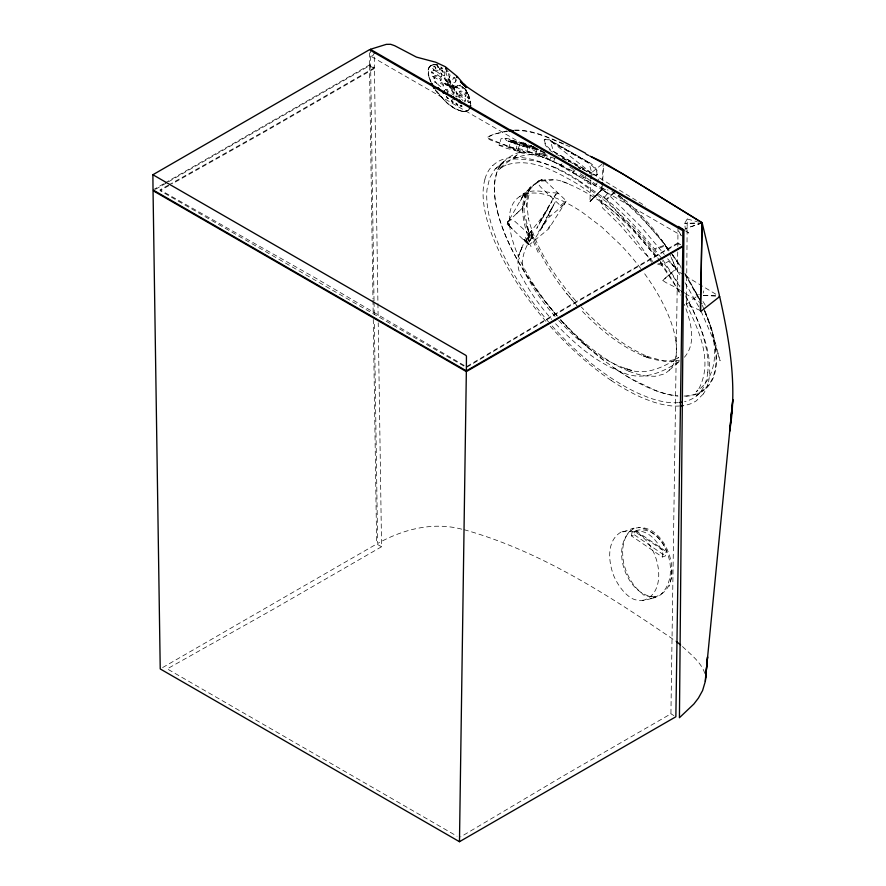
<?xml version="1.0" encoding="UTF-8"?>
<svg xmlns="http://www.w3.org/2000/svg" width="886" height="886" viewBox="0 0 886 886"><rect width="100%" height="100%" fill="white"/><g stroke="black" fill="none" stroke-linecap="round" stroke-linejoin="round"><path stroke-width="0.66" stroke-dasharray="4.43 3.32" d="M449.435 77.791L448.139 72.962L446.256 71.323L445.924 72.619L447.231 76.517L449.102 78.156L450.099 75.354L448.77 71.788M168.44 185.119L160.001 189.859L314.585 277.484L466.368 366.749L569.665 305.426L677.879 242.952L677.967 228.621M680.492 290.73C675.863 286.51 666.416 283.797 662.739 280.297L675.575 269.167L675.464 268.059M677.735 251.956L670.923 713.817L562.721 776.28L460.642 836.893M677.812 246.441L677.856 243.683L681.799 246.042M700.317 310.51L686.473 304.396L687.237 218.986L697.238 221.721M527.635 192.528L531.146 186.448L529.485 188.496L531.921 185.639C517.28 199.173 523.017 221.998 528.665 238.434L528.444 237.636L528.333 240.981L528.92 235.432L531.079 230.925L529.872 232.796L543.085 215.94L555.046 195.363L554.06 196.925L557.239 193.447L555.168 194.532L559.476 192.938C546.164 193.602 530.847 186.06 519.462 196.714A115.224 47.479 48.7 0 0 510.735 209.118A115.313 47.512 48.7 0 0 510.07 228.909M470.61 105.689L469.746 98.224M527.746 146.755C528.754 159.89 514.655 149.357 509.04 147.076L510.868 140.885A3.699 0.786 14.4 0 1 513.969 140.796L527.746 146.755A3.699 0.786 14.4 0 1 524.645 146.843L510.868 140.885M595.514 185.573C583.575 176.181 578.979 181.397 595.514 185.573L597.219 182.771M671.732 569.776L671.178 578.569L669.152 586.266M590.84 179.692L589.91 201.665L602.546 188.807L607.718 190.257M601.66 186.392L601.561 188.142L608.062 190.069M602.336 184.731L602.092 188.585L605.935 192.517M602.668 180.246L603.654 166.69M603.421 162.337L602.137 179.958M513.171 142.491L514.179 141.129L515.73 141.262L517.092 142.934L515.486 144.374L513.171 142.491L513.57 143.034M526.362 144.728L524.877 146.079L523.427 145.548L522.762 143.842L525.099 143.178L526.262 145.226L525.93 144.551M522.818 144.839L523.659 143.045L522.984 143.621M536.395 148.272L534.911 149.18L533.35 148.615L532.63 146.777L533.593 145.935M523.593 194.632L525.841 197.788L523.571 194.898L524.047 195.917L523.582 194.466L525.354 192.561L522.74 196.105L524.8 192.893L537.857 181.508L543.162 178.784L566.287 200.856L563.717 205.076M536.562 148.748C537.016 161.54 523.87 150.819 518.299 148.649L520.414 142.48A3.699 0.587 16.9 0 1 523.715 142.845L536.562 148.748A3.699 0.587 16.9 0 1 533.261 148.383L520.414 142.48M516.095 144.163L517.092 142.934M525.442 145.88L525.841 144.54M631.474 535.93L632.006 532.253C647.123 524.102 662.374 537.769 666.903 552L665.873 552.299L634.996 531.19L634.454 534.856L631.474 535.93L662.363 557.028L665.342 555.965L665.873 552.299M662.363 557.028L662.894 553.362C658.32 541.191 646.503 526.926 632.006 532.253M434.328 75.886L435.447 77.924L440.442 80.803C444.329 77.99 435.104 74.114 434.882 75.786L439.877 78.677L440.995 80.715M459.147 91.468L460.277 93.506L465.272 96.386C469.148 93.573 459.923 89.696 459.701 91.38L464.696 94.259L465.815 96.297M544.691 139.501C543.971 144.196 548.556 147.829 551.712 150.587L594.063 174.719L596.311 175.151L597.629 174.387L597.64 172.061L596.4 169.392A9.214 3.699 47.6 0 0 590.619 163.301L548.268 139.157L546.009 138.725L544.347 139.778M448.327 91.745L447.319 89.309L445.193 89.719M456.644 79.64L455.227 82.287L453.931 82.487L452.425 80.438L453.466 77.857M516.715 143.909L516.527 142.735M566.065 160.809L565.899 159.812M596.898 175.096C597.873 170.477 593.243 166.834 590.22 164.076L547.847 139.855A9.214 3.699 47.6 0 0 543.938 140.42L545.61 145.658L550.793 150.997L593.166 175.229L595.492 175.76L597.629 174.387M507.191 224.147L512.728 229.275L507.191 224.147L507.6 222.364L508.941 225.044L507.578 222.663L509.184 224.468L507.589 223.017L508.132 224.003L509.206 223.383L508.132 224.003L507.612 223.305M590.054 201.499L602.159 188.674M528.953 194.909L526.218 208M523.526 194.477L524.025 193.901L523.238 195.064L524.8 192.893L507.423 222.962L509.849 219.196L507.423 222.264L507.656 223.66M566.154 201.166L548.7 228.865L530.182 244.06L528.333 244.602L525.221 236.939L528.488 244.525L523.958 238.965L528.632 244.447L523.615 239.453L528.92 244.303M437.883 83.738L437.75 84.292C445.647 92.144 444.894 78.843 438.193 83.539M443.155 86.296L443.033 85.078L441.56 83.816L438.504 83.417M457.298 85.687L456.855 86.429C457.342 89.375 463.91 89.929 462.625 86.219M462.259 88.445L462.138 87.227L460.665 85.964L457.608 85.565M515.63 150.332L517.49 143.997C513.581 139.578 506.781 137.408 501.033 138.737L499.195 145.359L506.991 148.471L515.63 150.332L507.512 146.843L498.873 144.983M545.2 154.685C543.34 162.404 532.962 152.492 528.3 151.595L530.094 146.146L531.611 145.481M455.703 81.634L455.681 79.009L453.798 77.702M555.024 158.483L553.473 161.529L539.231 155.77L540.781 150.077M529.186 189.826L527.735 193.702L528.023 192.76L526.638 201.919L528.41 218.576L528.211 217.757C536.263 249.73 555.522 277.639 576.897 302.215M549.73 160.067L563.906 166.169L549.73 160.067L551.003 157.021M703.185 293.089L703.783 290.885M437.064 65.553L438.958 67.668L437.828 67.436L437.197 66.694L438.958 67.668L437.086 65.542M520.392 201.078L523.172 195.252L521.71 198.22M499.682 165.671L497.323 170.433L494.621 181.951A152.049 63.991 49.1 0 0 497.423 211.455A152.06 63.98 49.1 0 0 510.635 246.972A152.06 63.969 49.1 0 0 533.095 285.093L539.928 294.628A151.606 63.781 49.1 0 0 557.228 316.103M546.939 210.392L551.912 201.155L541.9 217.912L536.761 228.389L546.939 210.392L540.748 221.112M614.674 192.495L606.6 199.782C624.995 213.592 639.681 231.335 654.4 248.811L664.832 245.178L666.316 246.463L668.996 252.421M575.557 168.783L574.062 171.718L566.486 168.506L560.971 165.638L562.466 162.703M549.641 212.219L552.886 206.228L541.335 228.555L555.201 202.074L549.641 212.219L551.889 208.099M537.326 182.051L538.799 180.822L537.038 182.571L540.704 187.134L560.96 206.139L562.82 205.585L548.855 217.402L533.97 240.084L534.203 238.788L514.345 220.869L511.067 219.606L507.423 222.264M541.512 227.403L544.901 221.367M586.299 175.218C584.151 181.719 576.398 174.21 572.533 172.515L573.619 170.599M687.237 218.986L684.668 223.372L685.288 228.643L688.832 233.073L685.144 230.659M441.516 77.016C442.779 73.782 438.625 69.795 435.458 70.06C436.898 79.02 448.582 78.732 434.738 70.315M584.284 180.212L585.989 177.421M444.539 75.952C445.968 73.017 442.701 67.713 439.334 68.532C441.605 79.076 448.969 76.65 439.334 68.532M538.212 232.287L546.319 219.994M550.405 225.376L548.08 228.322M509.04 147.076L514.212 147.552L526.362 153.056M506.714 130.951L495.651 133.753L486.735 137.563L518.354 150.786L519.916 152.193L512.108 159.059L502.938 163.279L495.086 169.082L489.725 177.82L487.034 189.283A151.44 63.714 49.1 0 0 502.993 254.027A151.44 63.703 49.1 0 0 525.365 291.992A151.44 63.714 49.1 0 0 546.85 319.924A149.656 62.961 49.1 0 0 548.578 321.917M572.533 172.515L579.2 174.863L584.671 178.086M519.916 152.193C506.26 156.191 495.23 167.698 494.831 182.405A151.517 63.748 49.1 0 0 497.567 211.776M546.108 217.812L546.928 216.849M523.36 195.74L522.419 196.725M703.351 393.949L696.163 400.993L691.601 403.396A156.556 64.534 48.7 0 1 683.04 405.633M684.413 357.246C697.326 342.406 690.36 320.577 684.324 304.23M548.999 216.239L549.973 215.232M507.523 222.22L523.205 207.302L525.487 196.382L527.425 191.83L530.902 187.09L538.466 181.076M602.69 188.84L590.021 201.31L602.69 188.84L640.977 226.583L664.323 254.415M514.578 141.173L513.215 141.97L513.326 142.568L514.533 142.059M591.759 173.302L550.439 140.697L588.891 162.636L591.881 173.191L553.307 151.351L550.439 140.697M588.891 162.636L550.317 140.808M502.894 162.216L500.081 164.763L503.757 161.562L495.086 169.082M547.116 155.061L533.217 152.735L520.248 152.137L512.44 159.004C526.971 158.915 541.567 161.285 554.802 167.454M436.554 83.373L434.738 81.202L434.793 82.32L435.436 83.062L434.738 81.202L436.576 83.35M455.603 96.231L458.051 96.142L460.255 98.656M613.943 192.506L606.079 199.35L580.02 181.287M445.503 77.99L444.174 78.278L453.156 93.041L454.042 93.13L452.369 88.81L447.031 80.183L445.503 77.99L444.174 78.278M447.74 79.197L449.069 78.909L451.317 82.309L457.519 94.104L456.567 94.06L447.74 79.197L449.069 78.909M444.728 83.35L456.633 86.518L456.877 88.157L445.381 84.635L444.728 83.35L456.212 86.883L456.877 88.157M453.156 93.041L454.452 92.775M456.567 94.06L457.929 93.75M445.381 84.635L457.298 87.803M696.163 396.142L704.082 389.397M669.196 370.259L679.296 361.588M560.517 205.53L566.287 200.856M662.639 280.541L675.774 269.643M502.196 167.011L498.375 170.123C512.529 153.976 535.698 150.698 555.013 158.638M601.838 164.342L591.294 172.903L636.79 200.723M533.915 146.245L532.63 146.777L532.741 147.375L533.948 146.866M686.473 304.396L699.298 294.362M659.627 595.591C681.866 577.074 667.479 530.659 638.651 527.524M633.7 528.654C608.549 544.757 626.158 596.333 654.876 596.865M467.985 110.296L465.117 111.304A27.843 11.607 48.8 0 1 458.45 109.986A30.235 12.703 49.1 0 1 447.618 103.219M620.876 532.165C606.157 541.069 608.416 562.156 613.854 576.033C617.453 584.051 622.415 591.549 629.503 596.898C637.588 602.989 647.422 599.855 656.094 597.053L650.357 598.559C664.024 596.3 643.336 597.817 642.428 593.653C632.814 586.333 626.856 575.258 623.822 563.74C621.784 553.108 621.883 541.036 628.838 532.132C642.97 522.906 624.231 532.752 620.876 532.165C653.669 521.311 675.409 592.501 642.106 600.697M430.685 65.785L433.918 64.512L431.825 65.066A30.213 12.692 49.1 0 0 428.071 70.393L428.281 74.933M538.478 181.863L543.162 178.784L542.553 179.072M679.163 361.344C662.972 372.463 642.45 381.224 623.102 372.696C596.477 362.928 574.516 343.735 555.289 323.39M153.023 189.925L163.777 183.712M164.973 183.014L369.462 64.966L374.39 67.735L374.235 53.26L372.796 55.84L370.104 55.818L682.076 235.931M155.438 189.327L167.399 182.416M168.595 181.73L369.484 65.741L374.413 68.499L377.912 302.093M374.39 67.735L266.177 130.209L169.647 184.443M374.413 68.499L266.199 130.973L172.083 183.856M677.856 243.683L569.643 306.168L466.357 367.491L160.023 190.634L170.876 184.532M162.625 667.557L376.639 544.004L381.567 546.751L378.222 322.836M381.567 546.751L273.364 609.225L167.21 668.875L457.065 836.218M518.299 148.649L523.626 149.679L534.878 155.05M453.189 78.034L455.027 77.337M502.129 167.111L506.471 164.807L505.84 165.128C530.227 157.309 553.163 170.322 573.929 181.863C605.57 201.344 632.659 227.547 655.596 256.641M446.256 71.323L448.338 71.412M528.333 244.602L509.893 226.561L507.49 223.095M456.988 85.887L460.742 85.023M460.277 97.947L458.959 95.012M702.166 222.862L685.288 228.643L699.597 223.848M679.473 360.192L672.729 361.687L673.692 361.532L664.101 361.178L647.334 356.405L648.175 356.759C622.349 345.773 600.464 327.244 581.327 307.032M669.229 250.273L665.209 245.954L654.743 249.531L661.931 258.679M458.627 95.167C461.551 93.805 463.899 97.15 465.416 99.166C466.8 105.512 461.96 95.09 459.014 95.057M653.912 597.098C689.64 589.002 666.759 517.059 632.77 528.931M464.851 111.503L466.856 111.027A30.213 12.692 49.1 0 0 468.273 110.218M541.601 181.121L553.119 180.035M508.387 131.161C463.367 139.346 504.533 140.94 520.115 151.528L520.248 152.137M528.3 151.595L533.782 152.99L544.203 157.808M514.511 130.076C532.608 129.456 549.364 137.972 565.711 144.662M514.91 130.552C532.442 129.965 548.744 138.006 564.592 144.496M702.199 222.973L684.668 223.372L698.179 223.15M515.53 143.421L511.975 141.616L522.375 146.312L526.594 147.065L524.523 146.821M433.531 64.656L435.901 64.512M465.139 111.437L460.631 111.071M703.418 295.514L717.56 295.935M703.506 295.525L718.69 296.057M451.738 93.75L453.964 95.112M575.767 165.627L576.864 165.748L576.332 165.427M560.971 165.638L574.062 171.718M658.519 263.463L663.869 263.939L668.531 261.359L674.312 266.808M578.226 167.675L580.784 168.65M515.442 141.538L513.692 141.594L513.769 142.203M538.81 155.482L553.916 161.595M535.598 148.881L531.168 147.929L521.068 142.978M445.536 89.575L447.729 91.745M435.524 64.656L437.75 65.077M463.156 111.437L458.195 110.241A30.213 12.692 49.1 0 1 447.352 103.429L437.075 92.554A30.213 12.692 49.1 0 1 434.915 89.508M437.994 64.844L432.058 64.822A30.246 12.703 49.1 0 0 428.315 70.149L428.957 77.58L429.987 80.416M461.783 529.175C433.021 521.61 403.008 529.274 377.635 543.483L374.346 321.507M539.939 152.99L547.083 154.496M464.076 529.684C541.867 551.502 610.908 596.754 676.97 641.94M523.792 145.226L524.656 145.448M514.323 143.466L515.253 143.698M533.737 148.272L534.679 148.505M568.07 183.657C532.154 167.321 515.652 200.147 528.344 231.157L526.882 225.055L529.972 237.946L528.466 230.127L528.842 238.467L529.23 233.738L526.727 240.028L528.588 235.997C520.093 247.925 513.083 263.806 522.275 277.506C530.249 292.646 540.416 306.567 551.723 319.392M544.237 152.868L545.477 153.2M626.934 368.941C644.964 376.539 663.625 367.181 678.72 357.512L675.509 359.218L676.295 358.896C665.475 363.094 653.558 359.849 643.192 355.84L649.36 358.11C622.814 348.741 600.664 330.146 581.271 310.233M624.298 368.166L631.851 370.37C602.602 362.629 579.001 341.786 558.59 320.389M657.534 264.039L663.503 265.833L660.214 261.835M562.134 181.453C601.771 196.271 634.221 225.897 659.018 259.598M578.968 167.797L580.795 168.495M540.582 150.498L541.756 150.952M525.642 143.754L523.205 143.477L525.531 145.094M563.773 159.015L564.903 159.469M544.325 152.348L531.932 147.264L547.47 154.297M515.054 142.845L516.195 143.333M520.027 145.182L513.869 142.524M455.88 95.987L456.489 96.253M562.067 158.118L564.304 159.103M537.37 148.704L530.504 145.426M535.631 148.327L538.777 149.734M565.855 145.027L571.902 147.74M534.59 147.851L531.046 145.813M464.198 101.58L465.017 101.968M582.523 169.204L585.159 170.588M574.35 164.364L575.457 164.951M568.469 161.241L569.189 161.64L568.17 160.809M516.017 141.705L516.737 142.103M677.879 242.952L680.836 244.702M670.923 713.817L673.892 715.578M685.443 275.945L717.051 294.938M685.199 293.554L705.012 305.46M683.294 274.649L677.236 270.839L669.406 253.341M638.961 202.063L645.573 206.139M569.798 167.011L576.11 171.076M531.434 146.124L532.464 146.799M586.277 171.253L587.163 171.829M580.319 173.778L601.561 188.142M613.599 367.579L631.065 378.765L655.873 390.615A149.734 62.995 49.1 0 0 677.568 395.82M634.454 534.856L665.342 555.965M636.015 530.891L666.903 552M619.081 195.861L623.246 198.774L620.92 197.146M618.251 195.263L620.2 196.725L618.151 195.141M526.04 143.953L525.099 143.178M624.154 199.372C640.943 213.415 655.651 230.194 667.346 248.7M611.849 191.276C633.767 208.697 653.27 229.097 670.071 251.458M621.762 198.242L639.758 215.054L665.585 245.389L661.377 239.94L663.946 243.451M598.15 179.094L598.77 179.625M682.486 646.525C691.002 654.798 701.723 662.573 705.167 674.467M587.573 346.88L578.923 338.873M461.606 99.343L462.99 100.627M652.904 261.536L640.523 249.032L620.111 225.077L602.702 208.088L601.35 200.912L606.954 194.267L603.776 190.069M444.905 100.926L435.181 89.309M705.334 305.282L702.133 300.088M670.802 262.965L676.096 269.2L675.664 268.436M439.689 95.311L447.651 103.352A30.213 12.692 49.1 0 0 458.483 110.174M555.134 316.512C544.248 304.153 534.424 290.774 526.694 276.21C517.867 263.131 524.656 248.102 532.276 236.418L530.293 240.449L532.497 234.247L531.866 239.142L531.5 230.748L532.741 238.766L531.024 231.866L533.15 238.5L531.002 232.066C541.102 259.388 557.56 284.096 577.03 305.626L566.154 293.133M543.262 151.871L543.915 152.625M656.105 256.84L633.811 230.271L603.61 196.47L600.597 202.373C620.455 219.717 637.599 239.907 651.564 262.256M461.329 105.124L461.938 105.877L461.351 105.102M665.209 245.954L668.509 250.096M670.824 252.455L680.891 266.719M660.236 262.788L680.847 293.886M680.813 234.757L678.41 230.692M662.739 259.731L679.894 285.602M672.629 254.703L680.492 265.999M671.965 254.592L681.279 268.137M667.656 258.778L676.073 268.724L671.101 257.239M452.015 99.221L452.691 100.162M660.447 261.636L673.028 281.061L680.426 295.16M448.161 78.832L456.988 93.694M444.595 77.913L454.042 93.13M665.973 246.186L668.864 252.133M677.236 270.839L681.445 277.085M448.648 79.275L457.519 94.104M533.173 285.203L526.805 275.635A151.595 63.77 49.1 0 1 497.511 211.643M446.101 80.139L453.577 92.676M685.055 282.734L698.744 306.711M684.701 273.553L699.065 299.501M685.698 295.791L691.778 307.486A151.44 63.714 49.1 0 1 707.759 372.319M698.844 297.984L685.255 273.553L700.117 300.376M695.41 291.272L700.217 300.675M445.137 82.985L445.802 84.27M686.063 303.377C698.323 329.548 713.651 360.536 698.888 388.721L699.287 388.146L696.163 391.845C722.921 372.895 715.833 335.96 704.436 310.233M538.179 252.477L528.654 231.113L525.099 215.254M701.014 311.064L713.983 340.966L713.784 340.368L720.096 360.79L711.602 328.883L702.233 304.994M516.627 142.746L516.97 143.466M429.201 77.37L430.231 80.183A30.944 13.179 48.9 0 0 431.105 82.165M469.724 98.501L468.672 95.522A30.235 12.703 49.1 0 0 465.659 89.497L468.738 95.422L470.4 103.629M528.444 237.636L530.991 246.651M533.106 146.4L533.195 147.01M470.765 103.474L470.477 101.07L470.654 103.407M377.934 303.477L378.134 317.299M374.036 300.775L370.392 49.317M374.058 302.159L374.246 314.596M369.484 65.741L372.962 298.737M372.984 300.11L373.194 313.899M373.272 319.414L376.639 544.004M369.462 64.966L369.307 51.488M432.113 64.988A30.213 12.692 49.1 0 0 428.359 70.315L428.569 74.856L430.275 80.338A30.213 12.692 49.1 0 0 431.15 82.309M437.363 92.487A30.213 12.692 49.1 0 1 435.203 89.431M465.682 89.652A30.213 12.692 49.1 0 1 468.694 95.677M707.781 372.186A151.44 63.714 49.1 0 1 684.568 401.668M678.388 402.643A149.656 62.961 49.1 0 1 647.965 397.338L639.969 394.082A158.583 66.716 49.1 0 1 605.78 374.346L596.998 367.911A149.656 62.961 49.1 0 1 549.442 322.914M554.758 167.31A149.324 63.36 49.4 0 1 579.998 181.121M469.104 109.122A30.213 12.692 49.1 0 1 466.568 111.093M704.403 310.842A151.517 63.748 49.1 0 1 689.762 395.488A149.734 62.995 49.1 0 1 683.914 396.031M560.727 320.056A151.606 63.781 49.1 0 0 562.488 322.017A149.734 62.995 49.1 0 0 604.817 361.145L613.854 367.79A159.203 66.971 49.1 0 0 648.175 387.603L656.194 390.859A150.277 63.227 49.1 0 0 677.978 396.097M560.783 320.112A152.06 63.98 49.1 0 0 562.555 322.072A150.277 63.227 49.1 0 0 605.038 361.322M557.272 316.147A152.06 63.98 49.1 0 1 533.095 285.093M704.436 309.923A152.314 64.069 49.1 0 1 713.452 336.182A152.06 63.969 49.1 0 1 716.22 365.663A152.06 63.969 49.1 0 1 695.565 394.48A150.277 63.227 49.1 0 1 684.346 396.319M465.394 89.73A30.213 12.692 49.1 0 1 468.406 95.743M628.938 371.234A114.881 47.335 48.7 0 1 560.561 319.503M557.139 315.66A114.881 47.335 48.7 0 1 552.953 310.776M628.927 371.201A114.593 47.135 48.7 0 0 645.529 375.93L655.009 376.295L662.938 374.368A117.439 48.42 49.1 0 0 671.632 367.402L673.626 364.068L676.051 355.917A114.637 47.268 48.7 0 0 675.763 340.434M675.785 340.445A115.313 47.512 48.7 0 0 668.354 315.195A115.224 47.479 48.7 0 0 653.536 286.953A115.091 47.412 48.7 0 0 643.779 272.578M553.074 310.864A115.091 47.423 48.7 0 1 517.468 254.116A115.313 47.512 48.7 0 1 510.059 228.909M640.755 268.502A115.091 47.412 48.7 0 0 632.781 258.49A113.696 46.847 48.7 0 0 620.798 245.057L601.649 226.938L582.036 212.108A121.282 49.97 48.7 0 0 562.998 201.133C551.745 195.972 539.164 191.177 526.605 193.713A113.962 46.958 48.7 0 0 519.462 196.714M484.963 179.194A156.357 64.423 48.7 0 0 484.055 206.028A156.357 64.412 48.7 0 0 494.144 240.283A156.246 64.379 48.7 0 0 514.223 278.569A156.069 64.301 48.7 0 0 542.376 317.166A155.881 64.224 48.7 0 0 546.773 322.327M492.86 165.538A154.685 63.737 48.7 0 1 506.471 158.306C523.493 154.862 540.56 161.263 555.81 168.274A162.415 66.915 48.7 0 1 581.626 183.147L608.239 203.326L634.199 227.935A154.363 63.593 48.7 0 1 650.457 246.142A156.058 64.301 48.7 0 1 658.099 255.611M679.939 286.909A156.246 64.368 48.7 0 0 678.587 284.738A156.058 64.301 48.7 0 0 662.185 260.949M685.842 296.921A156.246 64.368 48.7 0 1 698.689 323.036A156.357 64.423 48.7 0 1 708.778 357.279L709.586 364.799A157.73 64.911 48.8 0 1 707.903 384.147M484.941 179.016A156.246 64.379 48.7 0 1 492.826 165.361M611.251 380.493A155.77 64.191 48.7 0 0 645.252 399.032L653.115 401.901A156.911 64.767 48.8 0 0 674.512 406.109A156.556 64.534 48.7 0 0 680.681 405.888M611.251 380.493A155.77 64.18 48.7 0 1 575.8 352.285A155.881 64.224 48.7 0 1 547.67 323.357M707.836 384.092A156.423 64.324 48.9 0 1 703.329 393.927M434.029 66.406L434.029 66.982L434.029 66.406L435.192 66.76L435.823 68.599L434.505 67.768L435.823 68.599L435.812 67.524L434.029 66.406M522.795 206.416L522.751 211.355L522.795 206.416M469.159 98.324L468.661 98.933L467.132 96.984L468.018 96.873L467.132 96.984L467.963 98.457L469.148 98.867L468.716 97.538L469.159 98.324M434.229 70.16L433.686 70.703L432.988 70.204L434.184 70.67L433.819 69.374L432.18 68.754L432.379 69.44L432.479 68.455L433.11 68.709L434.229 70.16M465.859 92.044L466.191 93.329L467.852 94.016L467.099 92.554L467.852 94.016L466.889 94.005L465.881 92.033M431.803 71.877L432.069 73.128L431.803 71.877L433.752 73.892L432.756 73.826L433.752 73.892L433.619 73.228L431.803 71.877M465.294 88.589L464.607 88.988L463.345 87.648L464.607 88.988L465.294 88.589M446.411 96.463L447.297 98.401L447.984 98.734L446.411 96.463L448.349 98.523L446.411 96.463M442.812 68.012L442.125 68.399L440.874 67.048L442.125 68.399L442.69 68.455L442.468 67.247L442.812 68.012M434.561 78.034L433.83 78.356L434.406 78.444L434.24 77.27L432.501 76.362L433.11 77.78L432.877 76.196L434.561 78.034M522.042 247.449L518.155 256.563L522.042 247.449M469.27 102.422L468.461 102.643L467.243 100.639L468.373 100.938L467.243 100.639L468.461 102.643L469.292 102.411L469.004 101.691L469.27 102.422M456.024 103.119L456.046 104.194L457.829 105.29L456.678 104.936L456.046 103.108L457.829 104.714L456.046 103.108M462.138 106.586L461.207 106.63L460.089 105.179L461.207 106.63L462.138 106.586M518.864 211.477L516.483 213.681L518.853 211.532M447.308 70.304L445.647 69.617L446.987 70.581L447.142 69.617L447.308 70.304M514.09 141.55L512.108 142.303L508.387 141.461L506.393 140.486L504.954 138.305L514.09 141.55M451.55 100.328L451.184 101.104L453.001 102.61L451.705 101.879L451.528 100.351L453.189 102.2L451.55 100.328M512.108 142.303L506.393 140.486L512.108 142.303M534.657 148.837L532.386 148.405L534.657 148.837M521.389 143.155L520.758 142.69L521.356 143.167M443.233 72.154L442.125 70.448L443.233 72.154"/><path stroke-width="1.33" d="M466.368 370.835L466.446 356.106L465.803 355.308L152.89 174.741L153.023 189.925L466.368 370.835L682.807 245.876L682.796 230.681L369.396 49.749L152.89 174.741M459.469 841.7L466.346 371.588L682.785 246.629L675.863 716.763L459.469 841.7L160.233 668.941L153.045 190.7L466.346 371.588M590.929 178.341L591.117 175.616M705.311 681.4L707.56 656.925L705.311 681.4L702.576 690.582L698.423 698.079L693.86 704.038L679.429 717.726L683.926 230.338L370.392 49.317M602.336 184.731L602.502 182.483M732.002 408.103L729.61 431.36C737.517 386.307 729.499 340.656 719.676 296.577L719.022 296.145M705.544 678.011L732.811 399.575L731.26 415.556M470.588 105.545L469.37 108.912M444.44 90.549L444.462 93.174M447.707 92.653L446.345 94.481M370.448 49.284L386.274 44.366L390.682 44.3L394.735 45.729L416.442 57.103L435.635 62.197L445.326 66.727L457.298 76.528L466.59 87.47M509.151 130.463L511.831 130.275M509.594 130.929L513.581 130.641M700.317 310.51L702.166 222.862L644.144 186.902M591.737 156.844L603.421 162.337M586.078 154.208L588.492 155.371M589.699 155.958L622.836 173.911L702.011 222.596L700.627 311.584L719.676 296.577M585.635 153.278C543.805 130.984 500.324 111.127 461.827 83.173L466.612 87.282M603.953 162.625L642.97 186.182M681.666 291.439L684.025 292.845M678.454 226.451L684.047 229.961M445.835 68.344L446.555 68.853L445.857 68.333M676.97 641.94L680.647 644.997M466.545 87.182L460.41 81.678L465.46 86.363M442.646 91.989L443.753 93.429L442.668 91.967M466.379 87.293L464.574 85.233L466.213 87.16M456.545 76.916L457.187 77.658L456.567 76.894M459.347 102.61L456.334 98.257M466.346 87.094L464.009 84.159L466.534 87.415M459.457 99.841L461.097 103.407M453.521 96.939L454.219 99.564M702.233 223.095L719.432 295.525M450.708 95.311L450.963 96.574M470.61 105.689A30.213 12.692 49.1 0 1 470.167 107.538M434.539 88.412A30.213 12.692 49.1 0 1 431.626 83.306M681.843 402.222A149.656 62.961 49.1 0 1 679.562 402.532M434.517 88.279A30.944 13.179 48.9 0 1 432.124 84.181M470.322 105.766A30.213 12.692 49.1 0 1 469.879 107.605M434.251 88.478A30.213 12.692 49.1 0 1 431.338 83.384M683.04 405.633A156.556 64.534 48.7 0 1 680.681 405.888M438.858 88.589L438.16 87.936L438.858 88.589"/></g></svg>
